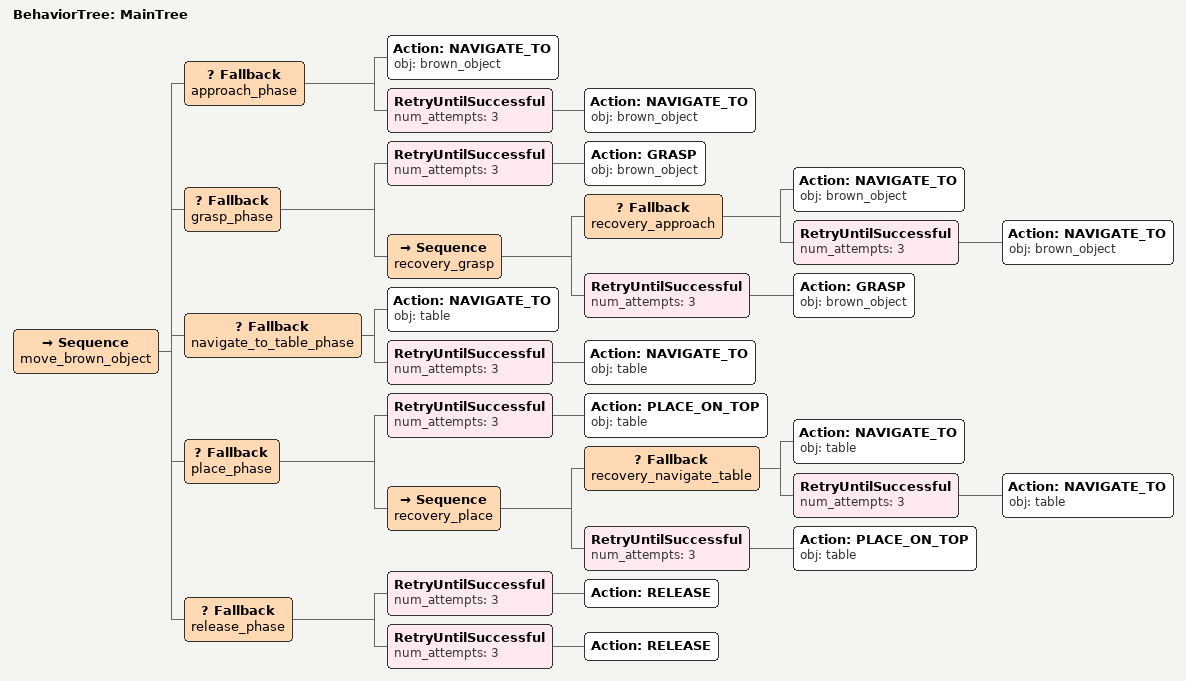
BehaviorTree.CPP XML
<root main_tree_to_execute="MainTree">
  <BehaviorTree ID="MainTree">
    <Sequence name="move_brown_object">
      <!-- Approach brown object -->
      <Fallback name="approach_phase">
        <Action ID="NAVIGATE_TO" obj="brown_object"/>
        <RetryUntilSuccessful num_attempts="3">
          <Action ID="NAVIGATE_TO" obj="brown_object"/>
        </RetryUntilSuccessful>
      </Fallback>

      <!-- Grasp with retry and recovery -->
      <Fallback name="grasp_phase">
        <RetryUntilSuccessful num_attempts="3">
          <Action ID="GRASP" obj="brown_object"/>
        </RetryUntilSuccessful>
        <Sequence name="recovery_grasp">
          <Fallback name="recovery_approach">
            <Action ID="NAVIGATE_TO" obj="brown_object"/>
            <RetryUntilSuccessful num_attempts="3">
              <Action ID="NAVIGATE_TO" obj="brown_object"/>
            </RetryUntilSuccessful>
          </Fallback>
          <RetryUntilSuccessful num_attempts="3">
            <Action ID="GRASP" obj="brown_object"/>
          </RetryUntilSuccessful>
        </Sequence>
      </Fallback>

      <!-- Move to a new location (for demonstration, place on top of table) -->
      <Fallback name="navigate_to_table_phase">
        <Action ID="NAVIGATE_TO" obj="table"/>
        <RetryUntilSuccessful num_attempts="3">
          <Action ID="NAVIGATE_TO" obj="table"/>
        </RetryUntilSuccessful>
      </Fallback>

      <Fallback name="place_phase">
        <RetryUntilSuccessful num_attempts="3">
          <Action ID="PLACE_ON_TOP" obj="table"/>
        </RetryUntilSuccessful>
        <Sequence name="recovery_place">
          <Fallback name="recovery_navigate_table">
            <Action ID="NAVIGATE_TO" obj="table"/>
            <RetryUntilSuccessful num_attempts="3">
              <Action ID="NAVIGATE_TO" obj="table"/>
            </RetryUntilSuccessful>
          </Fallback>
          <RetryUntilSuccessful num_attempts="3">
            <Action ID="PLACE_ON_TOP" obj="table"/>
          </RetryUntilSuccessful>
        </Sequence>
      </Fallback>

      <Fallback name="release_phase">
        <RetryUntilSuccessful num_attempts="3">
          <Action ID="RELEASE"/>
        </RetryUntilSuccessful>
        <RetryUntilSuccessful num_attempts="3">
          <Action ID="RELEASE"/>
        </RetryUntilSuccessful>
      </Fallback>
    </Sequence>
  </BehaviorTree>
</root>
